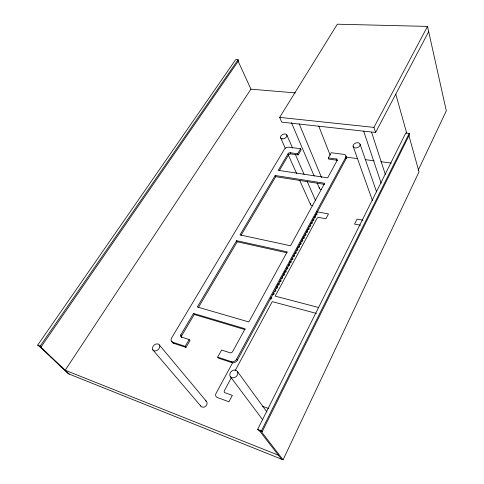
<?xml version="1.0" encoding="UTF-8"?>
<svg xmlns="http://www.w3.org/2000/svg" width="484" height="484" viewBox="0 0 484 484"><rect width="100%" height="100%" fill="white"/><g stroke="black" fill="none" stroke-linecap="round" stroke-linejoin="round"><path stroke-width="0.73" d="M39.258 346.235L68.141 373.654L283.073 459.8L419.017 171.85L408.786 135.163M418.176 170.283L446.315 110.854L427.511 26.402L337.33 24.2L279.667 117.382L281.755 122.143L375.59 132.465L428.679 31.635M262.165 431.728L261.475 430.833L409.198 133.384L405.78 133.021L257.663 429.375L258.359 430.27L262.165 431.728L409.518 134.546L409.198 133.384M375.59 132.465L373.957 127.389L427.511 26.402M231.546 377.357L224.407 390.642A1.833 1.488 -43.1 0 0 225.018 392.742L232.338 395.38L228.95 401.774L217.262 397.479A3.672 2.971 -43.8 0 1 216.088 393.268L232.671 362.691M235.115 370.714L272.244 301.629L316.536 313.457M279.171 170.852L288.555 154.977A1.736 1.156 -24.3 0 1 290.769 153.924L298.186 154.941L301.108 149.919L300.6 148.733L288.791 147.184A3.449 2.275 -24.4 0 0 284.392 149.272L171.669 337.874A4.072 3.037 -40.5 0 0 172.734 342.249L173.556 343.265L185.995 347.397L189.97 340.579L189.171 339.55L181.361 337.021A2.033 1.525 -39.9 0 1 180.81 334.843L193.491 313.432L245.116 328.799L232.689 351.523A2.111 1.676 -38.4 0 1 230.015 352.757L221.599 350.035L217.661 357.119L231.213 361.602A4.259 3.406 -39 0 0 236.615 359.122L345.703 157.433A3.636 2.474 -20.8 0 0 343.9 154.396L331.207 152.732L328.34 157.905L328.817 159.115L336.725 160.192A1.809 1.24 -21.3 0 1 337.548 160.597M217.661 357.119L218.435 358.154L231.969 362.643A4.253 3.406 -39 0 0 237.36 360.169L346.157 158.661A3.63 2.48 -20.8 0 0 345.776 156.181M185.995 347.397L185.191 346.369L189.171 339.55M298.186 154.941L297.666 153.755L300.6 148.733M236.585 240.669L197.315 306.977L248.855 321.957L287.193 251.843L236.585 240.669L237.239 241.782L287.054 252.829M275.178 175.498L239.997 234.903L290.515 245.763L324.685 183.273L275.178 175.498L275.735 176.666L324.449 184.356M297.666 153.755L290.243 152.75A1.736 1.156 -24.3 0 0 288.028 153.797L278.246 170.32L327.662 177.834L337.136 160.506A1.815 1.24 -21.3 0 0 336.253 158.982L328.34 157.905M181.53 337.578A2.027 1.525 -39.9 0 1 181.615 335.878L194.259 314.479L193.491 313.432M198.458 307.388L237.239 241.782M241.026 235.381L275.735 176.666M238.564 60.742L41.055 346.925L38.581 345.975L37.685 345.128L235.72 59.586L238.098 59.72L238.564 60.742L237.91 60.7L250.936 89.147L65.183 370.236L278.348 455.166M37.685 345.128L40.166 346.078L238.098 59.72M250.948 89.171L295.307 92.892M279.667 117.382L373.957 127.389M346.52 157.149L357.73 158.637M365.208 159.629L374.18 160.821M380.908 161.716L391.381 163.108M362.952 220.184L357.047 219.107L354.536 224.086L360.429 225.187M318.678 307.515L275.196 296.141L316.966 218.417A1.585 1.162 -23.5 0 1 318.992 217.467L325.938 218.762L328.503 213.916L317.45 211.907A3.152 2.293 -23.6 0 0 316.699 211.859M194.259 314.479L245.11 329.658M172.734 342.249L185.191 346.369M262.612 406.318L268.487 408.435M257.663 429.375L261.475 430.833M40.166 346.078L41.055 346.925M40.384 346.665L69.248 374.096M152.787 349.823L200.83 406.106M159.381 344.971A4.114 3.031 -42 0 1 155.842 350.87A4.114 3.031 -42 0 1 153.047 346.387A4.114 3.031 -42 0 1 159.381 344.971L206.692 401.678M180.81 334.843L181.615 335.878M259.394 430.663L281.416 459.134M261.124 431.329L283.073 459.8M230.305 376.552L262.739 419.852M237.287 371.295A4.374 3.539 -40.6 0 1 233.845 377.756A4.374 3.539 -40.6 0 1 230.287 372.753A4.374 3.539 -40.6 0 1 237.287 371.295L266.89 411.938M231.213 361.602L231.969 362.643M236.615 359.122L237.36 360.169M288.028 153.797L288.555 154.977M280.659 137.873L285.288 148.213M288.379 155.11L296.716 173.714M299.808 180.611L310.613 204.732M290.243 152.75L290.769 153.924M286.806 134.945L292.572 148.098M295.3 154.329L304.097 174.403M307.134 181.325L315.629 200.709M291.404 122.531L314.17 176.043M317.129 182.994L319.494 188.554M299.197 123.831L321.558 177.567M318.811 126.245L330.1 155.043M336.253 158.982L336.725 160.192M345.703 157.433L346.157 158.661M353.084 146.265L372.462 200.57M360.108 144.353A3.654 2.462 -19.8 0 1 355.214 147.916A3.654 2.462 -19.8 0 1 354.469 143.681A3.654 2.462 -19.8 0 1 360.108 144.353L376.57 191.833M363.69 131.231L381.156 183.194M371.543 132.18L385.312 174.379M395.767 94.138L406.748 133.257M316.324 213.565A0.944 0.69 -23.6 0 1 317.068 214.134A0.944 0.69 -23.6 0 1 316.312 214.975A0.944 0.69 -23.6 0 1 315.302 214.702M314.769 216.445A0.95 0.69 -23.7 0 1 315.368 217.425A0.95 0.69 -23.7 0 1 313.856 217.727M312.966 219.367A0.95 0.696 -23.9 0 1 313.91 220.135A0.95 0.696 -23.9 0 1 312.452 220.734M311.4 222.271A0.95 0.696 -24.1 0 1 312.374 222.694A0.95 0.696 -24.1 0 1 311.702 223.644A0.95 0.696 -24.1 0 1 310.607 223.384M310.062 225.157A0.956 0.702 -24.3 0 1 310.807 225.744A0.956 0.702 -24.3 0 1 310.044 226.597A0.956 0.702 -24.3 0 1 309.028 226.312M308.477 228.091A0.956 0.702 -24.6 0 1 309.076 229.101A0.956 0.702 -24.6 0 1 307.552 229.398M306.644 231.068A0.956 0.708 -24.8 0 1 307.588 231.86A0.956 0.708 -24.8 0 1 306.112 232.465M305.047 234.032A0.962 0.714 -25 0 1 305.991 234.831A0.962 0.714 -25 0 1 304.515 235.43M303.208 237.087A0.962 0.714 -25.2 0 1 304.345 237.275A0.962 0.714 -25.2 0 1 303.952 238.303A0.962 0.714 -25.2 0 1 302.742 238.297M301.828 239.991A0.962 0.72 -25.5 0 1 302.784 240.379A0.962 0.72 -25.5 0 1 302.264 241.347A0.962 0.72 -25.5 0 1 301.127 241.292M300.201 242.998A0.968 0.72 -25.7 0 1 301.181 243.446A0.968 0.72 -25.7 0 1 300.491 244.426A0.968 0.72 -25.7 0 1 299.39 244.148M298.816 245.981A0.968 0.726 -25.9 0 1 299.408 247.034A0.968 0.726 -25.9 0 1 297.866 247.324M296.934 249.048A0.968 0.732 -26.2 0 1 297.872 249.877A0.968 0.732 -26.2 0 1 296.383 250.482M295.53 252.061A0.974 0.732 -26.5 0 1 296.123 253.126A0.974 0.732 -26.5 0 1 294.575 253.416M293.637 255.153A0.974 0.738 -26.7 0 1 294.575 256A0.974 0.738 -26.7 0 1 293.074 256.605M291.973 258.232A0.974 0.738 -27 0 1 292.911 259.079A0.974 0.738 -27 0 1 291.41 259.69M290.061 261.408A0.98 0.744 -27.3 0 1 291.18 261.566A0.98 0.744 -27.3 0 1 290.938 262.594A0.98 0.744 -27.3 0 1 289.734 262.788M288.621 264.427A0.98 0.75 -27.6 0 1 289.595 265.19A0.98 0.75 -27.6 0 1 288.258 265.982M286.697 267.634A0.986 0.75 -27.8 0 1 287.817 267.797A0.986 0.75 -27.8 0 1 287.569 268.838A0.986 0.75 -27.8 0 1 286.365 269.037M285.239 270.689A0.986 0.756 -28.1 0 1 286.232 271.252A0.986 0.756 -28.1 0 1 285.342 272.25A0.986 0.756 -28.1 0 1 284.356 271.693M283.297 273.926A0.986 0.756 -28.4 0 1 284.423 274.095A0.986 0.756 -28.4 0 1 284.168 275.148A0.986 0.756 -28.4 0 1 282.958 275.342M281.827 277.011A0.992 0.762 -28.8 0 1 282.807 277.513A0.992 0.762 -28.8 0 1 282.087 278.542A0.992 0.762 -28.8 0 1 280.98 278.221M280.109 280.194A0.992 0.768 -29.1 0 1 281.047 281.095A0.992 0.768 -29.1 0 1 279.516 281.706M278.627 283.364A0.998 0.768 -29.4 0 1 279.371 284.048A0.998 0.768 -29.4 0 1 278.548 284.973A0.998 0.768 -29.4 0 1 277.52 284.616M276.642 286.613A0.998 0.774 -29.7 0 1 277.574 287.52A0.998 0.774 -29.7 0 1 276.043 288.143M275.142 289.813A1.004 0.78 -30.1 0 1 275.717 290.975A1.004 0.78 -30.1 0 1 274.138 291.247M273.139 293.092A1.004 0.78 -30.4 0 1 274.113 293.552A1.004 0.78 -30.4 0 1 273.545 294.599A1.004 0.78 -30.4 0 1 272.377 294.502M270.858 297.309A1.01 0.786 -30.9 0 1 271.796 298.247A1.01 0.786 -30.9 0 1 270.253 298.87M173.556 343.265A4.06 3.037 -40.5 0 1 171.905 341.147M321.757 189.565A3.073 2.16 -22.6 0 1 319.361 187.423M205.5 400.716A3.697 2.958 -45.7 0 1 205.736 406.112A3.697 2.958 -45.7 0 1 200.521 405.374M312.888 205.803A3.11 2.226 -23.5 0 1 310.498 203.558M282.275 138.841A3.406 2.202 -24.4 0 0 286.964 135.502A3.406 2.202 -24.4 0 0 281.966 134.909A3.406 2.202 -24.4 0 0 282.275 138.841"/></g></svg>
